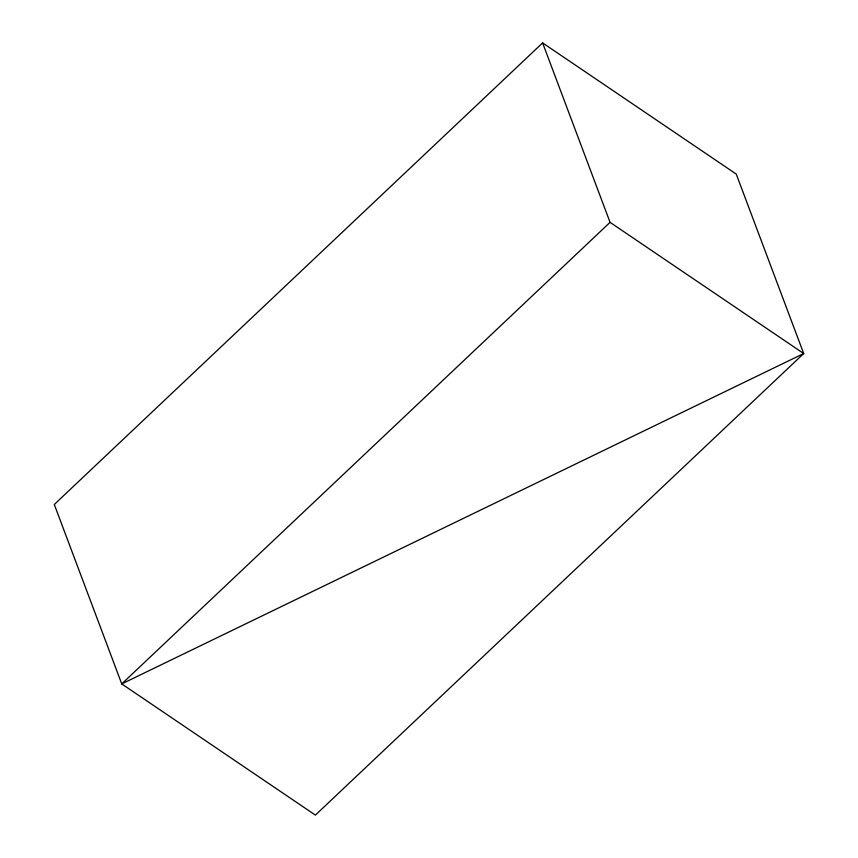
<?xml version="1.0" encoding="UTF-8"?>
<svg xmlns="http://www.w3.org/2000/svg" width="858" height="858" viewBox="0 0 858 858"><rect width="100%" height="100%" fill="white"/><g stroke="black" fill="none" stroke-linecap="round" stroke-linejoin="round"><path stroke-width="1.29" d="M542.61 42.9L54.301 504.472L121.75 683.912L315.39 815.1L803.699 353.528L736.25 174.088L542.61 42.9L610.059 222.34L803.699 353.528L121.75 683.912L610.059 222.34"/></g></svg>
